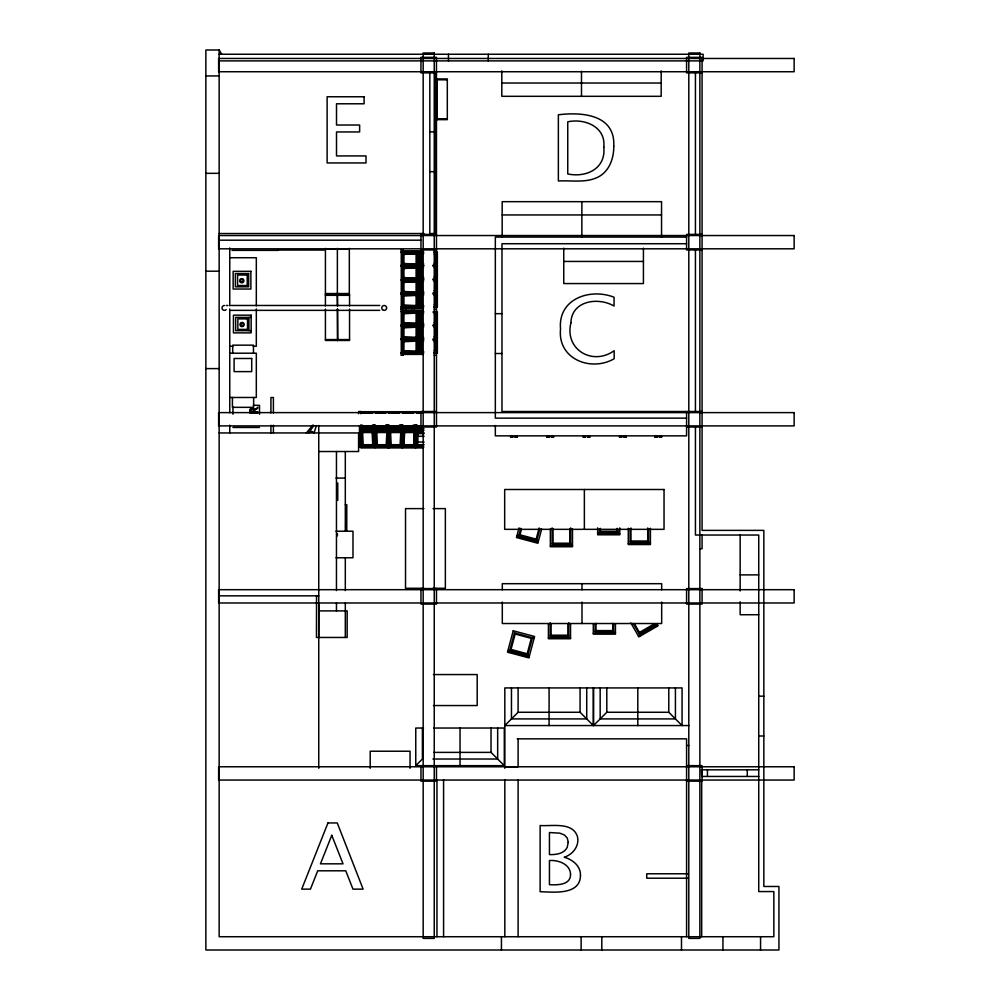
<?xml version="1.0" encoding="UTF-8"?>
<svg xmlns="http://www.w3.org/2000/svg" width="1000" height="1000" viewBox="0 0 1000 1000"><rect width="100%" height="100%" fill="white"/><g stroke="black" fill="none" stroke-linecap="round" stroke-linejoin="round"><path stroke-width="1.5" d="M519.05 527.863L516.462 537.525L537.85 543.25L541.688 528.938M539.875 528.825L536.825 540.225L518.862 535.413L520.775 528.288M518.862 535.413L519.987 534.8L521.487 529.2M536.825 540.225L536.163 539.125L539.163 527.938M508.775 652.5L509.125 651.213L507.837 650.875M509.888 650.05L514.475 632.938L532.438 637.75L527.85 654.862L509.888 650.05L511.025 649.438L527.188 653.763L527.85 654.862M511.025 649.438L515.15 634.038L514.475 632.938M527.188 653.763L531.312 638.375L532.438 637.75M639.075 633.688L639.438 632.45L653.938 624.087L655.188 624.388L639.075 633.688L633.175 623.462M316.413 425.538L314.062 432.938L314.062 432.262L308.75 432.262L308.75 432.938L313.75 425.538M639.963 635.212L640.438 634.175L654.925 625.812L656.062 625.925M362.137 427.887L362.8 426.562L371.875 426.562L372.537 427.887L362.137 427.887L362.137 424.925M362.4 446.037L363.062 444.712L362.4 431.213L372.8 431.213L372.8 446.037L362.4 446.037L362.4 431.213M372.8 446.037L372.137 432.537L372.8 431.213M375.412 427.887L376.075 426.562L385.15 426.562L385.812 427.887L375.412 427.887L375.412 424.925M376.488 446.037L377.15 444.712L376.488 431.213L386.9 431.213L386.9 446.037L376.488 446.037L376.488 431.213M386.9 446.037L386.225 444.712L386.9 431.213M388.975 427.887L389.637 426.562L398.713 426.562L399.375 427.887L388.975 427.887L388.975 424.925M390.387 446.037L391.05 444.712L390.387 431.213L400.8 431.213L400.8 446.037L390.387 446.037L390.387 431.213M400.8 446.037L400.125 444.712L400.8 431.213M402.875 427.887L403.537 426.562L412.612 426.562L413.275 427.887L402.875 427.887L402.875 424.925M403.95 446.037L404.613 432.537L403.95 431.213L414.35 431.213L414.35 446.037L403.95 446.037L403.95 431.213M414.35 446.037L413.688 432.537L414.35 431.213M422.912 427.887L416.975 427.887L417.638 426.562L423.688 426.562M423.175 446.037L417.238 446.037L417.9 444.712M306.337 432.938L313.025 424.975M401.712 264.75L401.262 265.2L418.75 265.2L406.238 264.75M401.712 252.575L401.262 252.138L401.262 265.475L402.375 264.363M418.312 252.862L418.75 252.413L401.262 252.413L401.712 252.862M401.712 280.038L401.712 279.125M417.65 266.8L418.75 265.7L401.262 265.7L401.262 293.475L418.75 293.475L418.75 280.413L401.262 280.413L401.712 280.85M417.65 267.613L418.75 266.512L401.262 266.512L402.375 267.613M420.962 264.363L419.862 265.475L422.775 265.475M436.463 252.6L436.9 252.15L433.988 252.15M436.238 253.525L437.35 252.413L437.35 265.475L432.975 265.475M401.712 292.213L401.262 292.663L418.75 292.663M401.262 293.475L402.375 292.362M423.787 278.775L419.412 278.775L419.862 278.325M435.8 266.825L436.9 265.712L433.988 265.712M436.238 267.087L437.35 265.975L432.975 265.975M401.712 306.588L401.262 307.025L401.262 293.688L418.75 293.688L417.65 294.8M418.75 293.975L401.262 293.975L418.75 293.975L418.75 307.025L418.312 306.588M420.3 292.488L419.862 292.938L422.775 292.938M435.8 280.725L436.9 279.613L433.988 279.613M436.238 280.988L437.35 279.875L432.975 279.875M401.262 324.8L401.262 311.737L418.75 311.737L418.75 324.8L401.262 324.8L401.712 324.35M418.75 311.737L401.262 311.737M435.8 294.812L436.9 293.712L433.988 293.712M436.238 295.075L437.35 293.975L432.975 293.975M418.75 325.838L401.262 325.838L418.75 325.838L418.75 338.888L401.262 338.888L401.712 338.25M423.787 324.812L419.412 324.812L419.862 324.375M433.988 311.75L436.9 311.75L433.438 312.2M436.238 313.125L437.35 312.013L432.975 312.013M401.262 352.788L401.262 339.738L418.75 339.738L418.75 352.788L401.262 352.788L401.712 352.35M418.75 339.738L401.262 339.738M435.8 326.763L436.9 325.65L433.988 325.65M436.238 327.025L437.35 325.913L432.975 325.913M433.988 339.75L436.9 339.75L433.438 340.188M436.238 341.112L437.35 340.012L432.975 340.012M374.15 411.725L360.812 411.725L423.175 411.725M388.237 411.725L374.087 411.725M360.812 430.325L374.125 429.875L374.125 447.362L361.062 447.362L361.062 429.875L423.162 429.875M361.062 447.362L362.175 446.262M361.25 447.362L360.812 447.812L373.862 447.812L373.688 430.325M402.137 411.725L388.088 412.175M388.75 428.113L387.65 429.212L387.65 424.837M387.962 444.888L387.962 447.812L374.9 447.812L376.275 446.262M402.65 428.113L401.55 429.212L401.55 424.837M401.675 430.325L402.125 429.875L402.125 447.362L389.062 447.362L389.062 429.875L401.675 430.325L401.675 446.925L389.5 446.925M389.062 447.362L390.175 446.262M388.8 444.888L388.8 447.812L388.8 430.325L388.8 441.975M416.75 428.113L415.637 429.212L415.637 424.837M415.238 446.925L403.062 446.925L403.062 430.325L415.688 429.875L415.688 447.362L402.625 447.362L403.725 446.262M402.362 444.888L402.362 447.812L402.8 447.362M423.162 447.362L415.9 447.362L417.013 446.262M416.75 446.7L415.637 447.812L422.9 447.812M423.537 728.037L415.763 728.037L415.763 765.662L422.4 759.025L422.4 728.037M593.362 687.925L593.362 725.55L580.075 712.275L518.1 712.275L504.825 725.55L688.938 725.55M504.825 768.275L504.825 687.925L682.062 687.925L682.062 725.55L668.787 712.275L606.8 712.275L593.525 725.55L593.525 687.925M552.125 527.863L552.125 544.1L553.05 543.212L569.788 543.212L570.725 544.1L570.725 527.863M599.412 529.2L599.412 532.15L600.35 531.263L617.075 531.263L618.013 532.15L618.013 529.2M630.05 528.625L630.05 541.9L630.975 541.013L647.712 541.013L648.637 541.9L648.637 528.625M550.175 622.8L550.175 636.087L551.112 635.2L567.837 635.2L568.775 636.087L568.775 622.8M595.075 624.113L595.075 631.487L596 630.6L612.737 630.6L613.663 631.487L613.663 624.113M552.125 545.862L553.05 545.2L569.788 545.2L570.725 545.862M599.412 533.913L600.35 533.25L617.075 533.25L618.013 533.913M630.05 543.675L630.975 543.013L647.712 543.013L648.637 543.675M550.175 637.85L551.112 637.188L567.837 637.188L568.775 637.85M595.075 633.263L596 632.6L612.737 632.6L613.663 633.263M638.438 636.1L657.6 625.037M402.6 253.738L403.925 254.412L417.425 253.738L417.425 264.15L402.6 264.15L402.6 253.738L417.425 253.738M402.6 264.15L403.925 263.488L417.425 264.15M434.25 254.15L435.575 253.487L435.575 263.888L434.25 263.225M420.75 263.888L422.075 263.225L422.075 254.15L420.75 253.487L420.75 263.888L423.713 263.888M416.1 267.688L417.425 267.025M402.6 267.838L403.925 268.5L417.425 267.838L417.425 278.238L402.6 278.238L402.6 267.838L417.425 267.838M402.6 278.238L403.925 277.575L417.425 278.238M434.25 267.712L435.575 267.038L435.575 277.45L434.25 276.788M420.75 277.45L422.075 276.788L422.075 267.712L420.75 267.038L420.75 277.45L423.713 277.45M402.6 281.737L403.925 282.4L417.425 281.737L417.425 292.137L402.6 292.137L402.6 281.737L417.425 281.737M402.6 292.137L403.925 291.475L417.425 292.137M434.25 281.613L435.575 280.938L435.575 291.35L434.25 290.688M420.75 291.35L422.075 290.688L422.075 281.613L420.75 280.938L420.75 291.35L423.713 291.35M402.6 295.3L403.925 295.963L417.425 295.3L417.425 305.7L402.6 305.7L402.6 295.3L417.425 295.3M402.6 305.7L403.925 305.038L417.425 305.7M434.25 295.7L435.575 295.038L435.575 305.438L434.25 304.775M420.75 305.438L422.075 304.775L422.075 295.7L420.75 295.038L420.75 305.438L423.713 305.438M402.6 313.062L403.925 313.725L417.425 313.062L417.425 323.462L402.6 323.462L402.6 313.062L417.425 313.062M402.6 323.462L403.925 322.8L417.425 323.462M434.25 313.75L435.575 313.087L435.575 323.488L434.25 322.825M420.75 323.488L422.075 322.825L422.075 313.75L420.75 313.087L420.75 323.488L423.713 323.488M402.6 327.163L403.925 327.825L417.425 327.163L417.425 337.562L402.6 337.562L402.6 327.163L417.425 327.163M402.6 337.562L403.925 336.9L417.425 337.562M434.25 327.65L435.575 326.987L435.575 337.388L434.25 336.725M420.75 337.388L422.075 336.725L422.075 327.65L420.75 326.987L420.75 337.388L423.713 337.388M402.6 341.062L403.925 341.725L417.425 341.062L417.425 351.463L402.6 351.463L402.6 341.062L417.425 341.062M402.6 351.463L403.925 350.8L417.425 351.463M434.25 341.737L435.575 341.075L435.575 351.488L434.25 350.812M420.75 351.488L422.075 350.812L422.075 341.737L420.75 341.075L420.75 351.488L423.713 351.488M518.413 537.125L519.475 536.725L535.638 541.05L536.362 541.938M509.438 651.762L510.5 651.363L526.663 655.688L527.388 656.575M393.837 429.975L421.887 429.6L421.9 430.262L401.538 430.538M373.15 430.913L376.2 430.875M386.863 430.725L389.913 430.688M221.8 54.25L219.15 50L205.863 50L205.863 950L778.938 950L778.938 886.475L763.838 886.475L763.838 530.375L702.075 530.375L702.075 57.35L686.587 57.35L686.587 72.85L702.075 72.85M219.15 54.25L703.138 54.25L703.138 60.888L219.15 60.888M436.463 72.85L420.962 72.85L420.962 57.35L436.463 57.35L436.463 253.025M205.863 75.938L219.15 75.938M436.463 78.925L447.312 78.925L447.312 119.65L436.463 119.65M437.125 79.812L447.312 79.812M501.8 83.025L661.175 83.025M437.125 118.775L447.312 118.775M429.825 131.825L436.062 131.825M429.825 171.675L436.062 171.675M205.863 173.337L219.15 173.337M502.175 214.95L661.55 214.95M219.15 233.538L423.925 233.538M420.962 234.425L436.463 234.425M702.075 234.425L686.587 234.425L686.587 249.925L702.075 249.925M686.587 237.087L495.337 237.087L495.337 418.15L686.587 418.15M219.15 240.188L420.962 240.188M686.587 243.725L501.975 243.725L501.975 411.512L702.075 411.512M325.425 249.275L349.325 249.262M278.062 250.05L324.1 250.05M436.463 249.925L420.962 249.925L420.962 233.538M232.013 250.375L278.062 250.375M403.263 250.812L423.4 250.812M423.787 252.15L401.05 252.138L401.05 249.925L403.263 249.925L403.263 252.138M420.75 253.487L423.713 253.487M229.762 257.725L256.325 257.725L256.325 305.875M563.75 261.438L643.425 261.438M422.875 264.775L419.412 265.212L423.787 265.212M433.438 264.775L436.463 264.775M401.712 265.038L418.312 265.038M420.3 265.038L423.325 265.038M433.888 265.038L436.9 265.038M433.988 265.212L436.9 265.212L436.9 252.15M401.262 265.475L418.75 265.475L417.65 264.363M423.787 265.712L419.412 265.712L420.525 266.825M419.862 265.975L422.775 265.975M406.238 266.137L418.312 266.137M419.862 266.163L422.875 266.163M433.438 266.163L436.463 266.163M420.3 266.413L423.325 266.413M433.888 266.413L436.9 266.413M401.712 266.95L418.312 266.95M420.75 267.038L423.713 267.038M205.863 271.2L219.15 271.2M423.325 278.587L419.862 279.037L422.775 279.037M433.888 278.587L436.9 278.587M433.988 278.775L436.9 278.775L436.9 265.712M432.975 279.037L437.35 279.037L437.35 265.975M401.262 279.575L418.75 279.575L418.75 252.413M423.787 292.675L419.412 292.675L419.412 279.613L423.787 279.613M419.862 280.062L422.875 280.062M423.325 280.312L419.862 279.875M433.888 280.312L436.9 280.312M420.75 280.938L423.713 280.938M433.988 292.675L436.9 292.675L436.9 279.613M432.975 292.938L437.35 292.938L437.35 279.875M401.712 293.025L418.312 293.025M325.425 293.538L349.325 293.538M423.787 306.775L419.412 306.775L419.412 293.712L423.787 293.712M337.375 293.85L337.375 294.613M419.862 293.975L422.775 293.975M337.375 294.237L337.6 305.988M406.238 294.137L418.312 294.137M419.862 294.15L422.875 294.15M433.438 294.15L436.463 294.15M325.425 294.425L349.55 294.425L349.55 305.988M420.3 294.413L423.325 294.413M433.888 294.413L436.9 294.413M420.75 295.038L423.713 295.038M325.425 295.312L337.375 295.312M337.6 295.312L349.55 295.312M226.287 305.475L227.925 305.475M231.012 305.475L379.8 305.475M433.988 306.775L436.9 306.775L436.9 293.712M423.4 307.025L401.05 307.025L401.05 311.462L423.4 311.462M434.25 307.025L436.463 307.025M403.263 308.363L423.4 308.363M401.05 309.25L403.263 309.25M434.25 309.25L436.463 309.25M403.263 310.125L423.4 310.125M231.012 310.35L379.8 310.35M434.25 311.462L436.463 311.462M419.412 324.812L419.412 311.75L423.787 311.75M422.775 312.013L419.862 312.013L423.325 312.462M422.875 312.2L419.412 311.75M433.888 312.462L436.9 312.462M420.75 313.087L423.713 313.087M495.337 313.675L501.975 313.675M251.15 317.387L235.662 317.387L235.662 330.675L251.15 330.675M433.888 324.637L436.9 324.637M433.988 324.812L436.9 324.812L436.9 311.75M432.975 325.075L437.35 325.075L437.35 312.013M405.913 325.363L423.1 325.363M401.262 338.888L401.262 325.637L404.188 325.637M423.787 338.713L419.412 338.713L419.412 325.65L423.787 325.65M419.862 326.1L422.875 326.1M433.888 326.362L436.9 326.362M420.75 326.987L423.713 326.987M433.888 338.537L436.9 338.537M401.262 338.7L404.188 338.7M433.988 338.713L436.9 338.713L436.9 325.65M432.975 338.975L437.35 338.975L437.35 325.913M325.425 339.588L349.55 339.575M423.787 352.812L419.412 352.812L419.412 339.75L423.787 339.75M422.875 340.188L419.412 339.75M433.888 340.45L436.9 340.45M420.75 341.075L423.713 341.075M229.762 346.262L232.887 346.262M253.2 346.262L256.325 346.262L256.325 308.975M433.988 352.812L436.9 352.812L436.9 339.75M423.4 353.075L401.05 353.075L401.05 355.288L403.263 355.288L403.263 353.075M434.25 353.075L436.463 353.075M229.762 353.212L256.325 353.212L256.325 397.475L229.762 397.475M495.337 353.512L501.975 353.512M403.263 354.4L423.4 354.4M434.25 355.288L436.463 355.288M205.863 368.6L219.15 368.6M253.263 405.325L259.513 405.325L259.513 414.188M436.463 411.512L420.962 411.512L420.962 427L436.463 427L436.463 352.463M401.987 412.175L415.7 411.725L416.75 412.837M416.087 412.175L423.975 412.175M362.137 413.062L372.537 413.062M375.412 413.062L385.812 413.062M388.975 413.062L399.375 413.062M402.875 413.062L413.275 413.062M416.975 413.062L421.425 413.062M686.587 427L702.075 427M232.95 427.463L259.513 427.463M387.15 424.837L387.15 429.212L374.087 429.212L374.087 424.837M388.088 428.775L400.712 429.212L400.712 424.837L400.812 427.887M423.975 428.775L416.087 428.775L416.087 425.75M422.9 429.212L360.812 429.212L373.862 429.212L373.862 424.837M423.95 430.325L415.9 429.875L415.9 447.362M417.238 446.037L417.238 431.213L423.175 431.213M310.663 431.525C313.913 432.075 309.9 431.1 310.663 432.262M363.062 432.537L372.137 432.537M377.15 432.537L386.225 432.537M391.05 432.537L400.125 432.537M404.613 432.537L413.688 432.537M417.238 431.213L417.9 432.537L423.95 432.537M219.15 432.938L358.587 432.938L358.587 451.525L318.75 451.525M401.05 433.638L404.137 433.638M414.913 433.638L424.15 433.638M401.05 436.3L404.137 436.3M414.913 436.3L424.15 436.3M510.975 436.3L512.463 436.3M515.4 436.3L516.888 436.3M547.275 436.3L548.763 436.3M551.7 436.3L553.188 436.3M583.575 436.3L585.062 436.3M588 436.3L589.487 436.3M619.875 436.3L621.362 436.3M624.3 436.3L625.788 436.3M655.3 436.3L656.787 436.3M659.725 436.3L661.213 436.3M510.513 436.737L512.925 436.737M514.938 436.737L517.35 436.737M546.812 436.737L549.225 436.737M551.237 436.737L553.65 436.737M583.112 436.737L585.525 436.737M587.537 436.737L589.95 436.737M619.412 436.737L621.825 436.737M623.85 436.737L626.25 436.737M654.837 436.737L657.237 436.737M659.262 436.737L661.675 436.737M510.513 437.188L512.925 437.188M514.938 437.188L517.35 437.188M546.812 437.188L549.225 437.188M551.237 437.188L553.65 437.188M583.112 437.188L585.525 437.188M587.537 437.188L589.95 437.188M619.412 437.188L621.825 437.188M623.85 437.188L626.25 437.188M654.837 437.188L657.237 437.188M659.262 437.188L661.675 437.188M401.05 442.05L404.137 442.05M414.913 442.05L424.15 442.05M358.587 444.712L360.812 444.712M363.062 444.712L372.137 444.712M377.15 444.712L386.225 444.712M391.05 444.712L400.125 444.712M401.05 444.712L404.137 444.712M404.613 444.712L413.688 444.712M414.913 444.712L424.15 444.712M358.587 446.925L360.812 446.925L360.812 424.837M361.512 446.925L373.688 446.925M375.6 446.925L387.775 446.925L387.775 430.325L375.163 429.875L375.163 447.362L388.225 447.362L388.225 429.875L387.512 430.763L387.962 447.812M416.35 446.925L423.95 446.925M388.8 447.812L401.863 447.812L401.863 444.888M402.362 447.812L415.425 447.812L414.312 446.7M335.938 478.088L345.312 478.088M345.312 504.65L346.775 504.65L346.775 531.213M423.913 508.612L405.525 508.612L405.525 588.288L423.913 588.288M433.1 508.612L445.363 508.612L445.363 588.288L433.1 588.288M335.938 531.213L352.987 531.213L352.987 557.775L335.938 557.775M599.412 532.15L618.013 532.15M597.65 533.475L598.975 533.475M597.65 533.913L619.775 533.913M630.05 541.9L648.637 541.9M649.087 543.225L650.413 543.225M628.275 543.675L650.413 543.675M552.125 544.1L570.725 544.1M571.163 545.425L572.487 545.425M550.35 545.862L572.487 545.862M699.862 548.737L702.075 548.737L702.075 535.037M740.15 574.888L758.737 574.888M219.15 595.837L318.75 595.837L318.75 425.538M318.75 610.9L347.163 610.9L347.163 637.463L318.75 637.463M758.737 614.725L740.15 614.725L740.15 601.737M595.075 631.487L613.663 631.487M614.113 632.812L615.438 632.812M593.3 633.263L615.438 633.263M550.175 636.087L568.775 636.087M548.413 637.85L570.538 637.85M433.438 674.562L477.188 674.562L477.188 705.55L433.438 705.55M758.737 696.162L763.838 696.162M433.688 728.037L504.3 728.037L504.3 765.662L415.763 765.662M758.737 736L763.838 736M517.25 738.838L686.587 738.838L686.587 936.725M686.587 745.475L688.8 745.475M433.688 752.387L491.025 752.387L504.3 765.662M432.938 759.025L497.663 759.025L497.663 728.037M686.587 765.662L702.075 765.662L702.075 781.162L686.587 781.162M504.825 766.725L518.1 766.725L518.1 738.838M758.737 769.825L701.438 769.825L701.688 776.462L758.737 776.462M687.962 873.775L646.737 873.775L646.737 878.2L687.962 878.2M519.987 534.8L536.163 539.125M516.812 536.237L518.1 536.575M536.912 541.625L538.188 541.962M516.7 536.663L538.075 542.388M532.975 637.438L534.263 637.788M515.15 634.038L531.312 638.375M527.938 656.263L529.212 656.6M507.725 651.3L529.1 657.025M402.6 267.025L403.925 267.688M436.238 264.363L437.35 265.475M436.238 277.925L437.35 279.037M436.238 291.825L437.35 292.938M419.412 279.613L420.525 280.725M401.262 265.7L402.375 266.8M436.238 305.925L437.35 307.025L437.35 293.975M419.412 293.712L420.525 294.812M417.65 292.362L418.75 293.475M436.238 323.963L437.35 325.075M401.262 293.688L402.375 294.8M436.238 337.875L437.35 338.975M419.412 325.65L420.525 326.763M436.238 351.962L437.35 353.075L437.35 340.012M401.262 325.637L402.375 326.75M401.55 411.725L402.65 412.837M387.65 411.725L388.75 412.837M403.725 430.988L402.625 429.875L402.625 447.362M414.575 446.262L415.688 447.362M401.012 446.262L402.125 447.362M387.113 446.262L388.225 447.362M373.025 446.262L374.125 447.362M656.888 626.462L656.225 625.312L657.375 624.65L658.037 625.8L638.875 636.875L630.837 622.962M634.375 623.663L639.438 632.45M639.362 635.05L640.025 636.2M386.25 426.562L386.912 427.887L386.912 424.925M420.325 292.188L420.363 295.225M420.525 307.413L420.538 308.35L419.862 307.425M419.3 264.775L419.338 267.825M419.663 292.188L419.7 295.238M420.012 429.625L420.025 430.288M760.562 936.725L760.562 950M747.275 769.825L747.275 776.462M740.15 535.037L740.15 590.95M722.938 936.725L722.938 950M707.438 769.825L707.438 776.462M701.688 779.575L701.688 936.725M695.438 72.85L695.438 234.425M695.438 249.925L695.438 411.512M695.438 427L695.438 535.037L758.737 535.037L758.737 891.562L773.838 891.562L773.838 936.725L219.15 936.725L219.15 50M686.587 411.512L686.587 435.85L495.337 435.85L495.337 425.525M681.488 936.725L681.488 950M675.425 687.925L675.425 718.913L600.163 718.913L600.163 687.925M668.787 687.925L668.787 712.275M661.675 589.812L661.675 583.688L502.3 583.688L502.3 589.812M661.675 602.075L661.675 623.525L502.3 623.525L502.3 602.075M661.55 237.087L661.55 201.675L502.175 201.675L502.175 237.087M661.175 70.85L661.175 96.312L501.8 96.312L501.8 70.85M650.413 528.25L650.413 544.55L628.275 544.55L628.275 528.25M647.712 527.975L647.712 541.013M643.425 248.15L643.425 283.562L563.75 283.562L563.75 248.15M637.8 687.925L637.8 725.55M630.975 527.975L630.975 541.013M619.775 527.85L619.775 534.8L597.65 534.8L597.65 527.85M617.075 528.362L617.075 531.263M615.438 623.825L615.438 634.15L593.3 634.15L593.3 623.825M612.737 623.362L612.737 630.6M606.8 687.925L606.8 712.275M601.8 936.725L601.8 950M600.35 528.362L600.35 531.263M596 623.362L596 630.6M586.725 687.925L586.725 718.913L511.463 718.913L511.463 687.925M584.362 489.5L584.362 529.338M581.862 201.675L581.862 237.087M581.987 583.688L581.987 589.812M581.987 602.075L581.987 623.525M581.487 71.225L581.487 96.312M581.125 936.725L581.125 950M580.075 687.925L580.075 712.275M572.487 528.938L572.487 546.75L550.35 546.75L550.35 528.938M570.538 623.925L570.538 638.737L548.413 638.737L548.413 623.925M569.788 528.725L569.788 543.212M567.837 623.6L567.837 635.2M553.05 528.725L553.05 543.212M551.112 623.6L551.112 635.2M549.087 687.925L549.087 725.55M518.1 687.925L518.1 712.275M518.1 780.05L518.1 936.725M504.825 779.575L504.825 936.725M501.438 936.725L501.438 950M491.025 728.037L491.025 752.387M488.275 54.25L488.275 60.888M460.037 728.037L460.037 765.662M448.438 54.25L448.438 60.888M443.587 779.575L443.587 936.725M437.125 78.925L437.125 119.65M436.95 779.575L436.95 936.725M436.463 263.9L436.463 267.013M436.463 277.887L436.463 281M436.463 291.875L436.463 294.975M436.463 305.85L436.463 312.075M436.463 765.662L436.463 781.162L420.962 781.162L420.962 765.662M436.062 72.85L436.062 233.538L429.825 233.538L429.825 72.85M421.9 429.212L421.9 429.875M419.412 252.15L419.412 278.775M417.9 432.537L417.9 443.188M416.975 424.925L416.975 427.887M416.1 254.412L416.1 263.488M416.1 268.5L416.1 277.575M416.1 282.4L416.1 291.475M416.1 295.963L416.1 305.038M416.1 313.725L416.1 322.8M416.1 327.825L416.1 336.9M416.1 341.725L416.1 350.8M415.925 424.837L415.925 429.212M414.613 424.837L414.613 429.212L401.987 428.775L401.987 425.75M414.325 264.812L414.325 267.913M414.325 310.125L414.325 313.188M414.325 323.862L414.325 326.925M413.275 424.925L413.275 427.887M411.675 264.812L411.675 267.913M411.675 310.125L411.675 313.188M411.675 323.862L411.675 326.925M410.05 768.275L410.05 751.225L370.2 751.225L370.2 768.275M405.913 264.812L405.913 267.913M405.913 310.125L405.913 313.188M405.913 323.862L405.913 326.925M405.913 337.863L405.913 340.988M403.925 254.412L403.925 263.488M403.925 268.5L403.925 277.575M403.925 282.4L403.925 291.475M403.925 295.963L403.925 305.038M403.925 313.725L403.925 322.8M403.925 327.825L403.925 336.9M403.925 341.725L403.925 350.8M403.263 264.812L403.263 267.913M403.263 307.025L403.263 313.188M403.263 323.862L403.263 326.925M402.362 430.325L402.362 441.975M402.137 424.837L402.137 429.212M401.863 430.325L401.863 441.975M399.375 424.925L399.375 427.887M388.237 424.837L388.237 429.212M387.962 430.325L387.962 441.975M386.7 425.75L386.7 428.775M385.812 424.925L385.812 427.887M375.35 447.362L374.9 430.325L374.9 441.975M374.9 444.888L374.9 447.812M372.537 424.925L372.537 427.887M368 429.212L368 429.875M366.112 429.212L366.112 429.875M360.812 413.725L360.812 411.512L358.587 411.512L358.587 413.725M359.475 426.112L359.475 444.712M349.55 309.05L349.55 340.462L325.425 340.462L325.425 309.05M349.325 248.375L349.325 294.425M346.163 509.387L346.163 511.962M345.662 526.15L345.662 526.888M345.312 451.525L345.312 531.213M345.312 557.775L345.312 590.588M345.312 603.088L345.312 637.463M337.75 482.975L337.75 500.425M337.6 309.05L337.6 340.65L337.375 309.05M337.375 248.375L337.375 306M337.388 533.625L337.388 535.85M336.463 451.525L336.463 590.588M336.463 603.088L336.463 610.9M325.425 248.388L325.425 306M318.75 603.088L318.75 768.275M312.013 431.525L312.025 432.262M273.4 412.912L273.4 397.512L270.925 397.512L270.925 412.912M273.4 425.238L273.4 432.938M270.925 425.238L270.925 432.938M253.475 353.212L253.475 345.163L232.7 345.163L232.7 353.212M253.637 397.475L253.637 407.337L232.413 407.337L232.413 397.475M248.938 317.387L248.938 330.675M232.95 406.8L232.95 414.188M229.762 247.95L229.762 305.875M229.762 308.975L229.762 412.725M229.762 425.163L229.762 432.938M226.175 309.637A2.438 2.438 0 0 1 222.213 308.85A2.438 2.438 0 0 1 224.45 305.475M316.537 595.837L316.45 637.45L318.663 637.463L318.75 595.837L316.537 595.837M249.788 410.225L249.75 412.863L257.712 412.863L257.712 411.812L254.562 411.812L254.737 410.288L257.712 408.338L257.712 407.175C254.9 412.188 251.625 404.787 249.788 410.225M570.887 322.925C564.362 349.588 592.663 366.175 614.163 350.7L614.163 358.75C590.85 372.2 557.388 359 560.538 329.1C557.725 298.9 589.85 287.787 614.062 297.225L614.062 306.025C598.025 296.7 571.487 300.688 570.887 322.925M603.787 147.213C606.05 168.575 586.375 177.875 567.75 173.95L567.75 121.812C584.837 118.125 606.112 126.938 603.787 147.213M613.763 146.312C613.875 157.5 610.013 169.5 600.237 175.863C587.675 183.575 572.238 180.212 558.362 180.975L558.362 114.787C582.263 111.825 615.5 114.55 613.763 146.312M580.475 875.163C580.475 895.5 553.4 892.062 540.138 891.712L540.138 825.525C551.888 826.4 572.888 821.575 577.513 836.775C579.5 845.987 572.837 854.538 564.25 857.225C572.5 859.538 580.612 865.85 580.475 875.163M570.55 874.262C570.8 885.25 557.212 885.062 549.45 884.688L549.45 860.537C558.2 859.85 570.225 864.062 570.55 874.262M250.775 409.938L250.675 411.812L253.675 411.812L252.712 409.1L250.775 409.938M568.225 842.3L567.188 847.487C563.75 853.875 555.988 854.775 549.45 854.587L549.45 832.55L559.725 833.15L564.45 834.987L567.275 838.025L568.225 842.3M513.225 630.775L507.5 652.15L528.875 657.887L534.6 636.5L513.225 630.775M327.962 822.95L301.712 889.137L310.438 889.137L317.725 870.8L345.763 870.8L352.962 889.137L363.113 889.137L337.262 822.95L327.962 822.95M331.763 835.288L320.45 863.825L343.025 863.825L331.763 835.288M434.25 53L423.175 53L423.175 938.388L434.25 938.388L434.25 53M699.862 53L688.8 53L688.8 938.388L699.862 938.388L699.862 53M794.137 58.463L218.637 58.463L218.637 71.737L794.137 71.737L794.137 58.463M364.1 96.762L327.125 96.762L327.125 162.95L366.025 162.95L366.025 155.925L336.512 155.925L336.512 131.95L359.637 131.95L359.637 125.025L336.512 125.025L336.512 103.787L364.1 103.787L364.1 96.762M794.137 235.538L218.637 235.538L218.637 248.812L794.137 248.812L794.137 235.538M250.875 271.337L233.162 271.337L233.162 289.037L250.875 289.037L250.875 271.337M248.663 273.55L235.375 273.55L235.375 286.825L248.663 286.825L248.663 273.55M247.225 275.025L237.575 275.025L237.575 285.538L247.225 285.538L247.225 275.025M251.15 315.175L233.438 315.175L233.438 332.887L251.15 332.887L251.15 315.175M247.512 318.875L237.85 318.875L237.85 329.387L247.512 329.387L247.512 318.875M251.713 358.488L234.088 358.488L234.088 371.613L251.713 371.613L251.713 358.488M794.137 412.612L218.637 412.612L218.637 425.9L794.137 425.9L794.137 412.612M664.038 489.5L504.675 489.5L504.675 529.338L664.038 529.338L664.038 489.5M436.463 588.587L420.962 588.587L420.962 604.075L436.463 604.075L436.463 588.587M702.075 588.587L686.587 588.587L686.587 604.075L702.075 604.075L702.075 588.587M794.137 589.688L218.637 589.688L218.637 602.975L794.137 602.975L794.137 589.688M794.137 766.775L218.637 766.775L218.637 780.05L794.137 780.05L794.137 766.775M240.562 282.438A2.112 2.112 0 0 0 243.888 280.887A2.112 2.112 0 0 0 240.888 278.788A2.112 2.112 0 0 0 240.562 282.438M241.188 281.775A1.262 1.262 0 0 0 243.088 280.675A1.262 1.262 0 0 0 241.188 279.587A1.262 1.262 0 0 0 241.188 281.775M240.85 326.275A2.112 2.112 0 0 0 244.163 324.725A2.112 2.112 0 0 0 241.163 322.625A2.112 2.112 0 0 0 240.85 326.275M241.213 325.412A1.262 1.262 0 0 0 243.325 324.85A1.262 1.262 0 0 0 241.775 323.3A1.262 1.262 0 0 0 241.213 325.412M382.5 309.637A2.438 2.438 0 0 0 386.575 308.55A2.438 2.438 0 0 0 383.587 305.562A2.438 2.438 0 0 0 382.5 309.637"/></g></svg>
